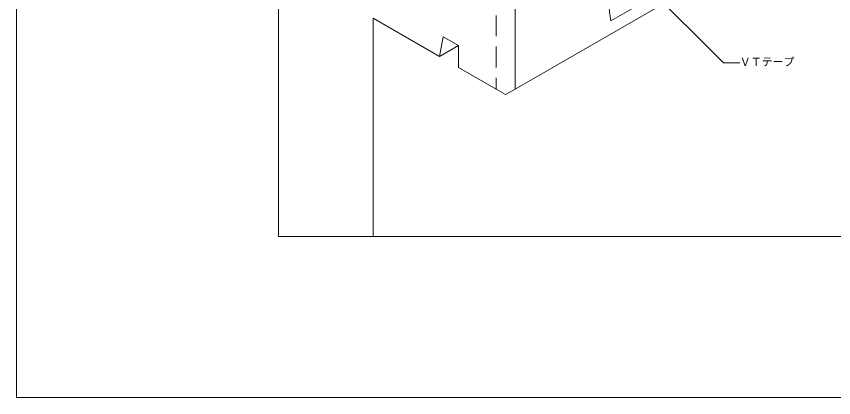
# Model space of a CAD drawing. Units: millimetres, scale not verified. Extents: x -1380 to 1380, y -955 to 955.
# Drawn here: x -1380 to 116, y -955 to -257 of the extents above; entities that cross this region are included whole.
import ezdxf
from ezdxf.enums import TextEntityAlignment as Align

# ---------------------------------------------------------------- set-up
doc = ezdxf.new("R2010")
doc.units = ezdxf.units.MM
doc.header["$LTSCALE"] = 3
doc.linetypes.add('USER1', pattern=[19.05, 12.7, -6.35])
for name, color, linetype, lineweight in [('0-0_0', 7, 'Continuous', 18), ('0-1_WAKU', 7, 'Continuous', 18), ('0-2_KUTAI', 3, 'Continuous', 18), ('0-3_BOUSUI', 1, 'Continuous', 18), ('0-4_MOJI', 7, 'Continuous', 18)]:
    doc.layers.add(name, color=color, linetype=linetype, lineweight=lineweight)
doc.styles.add('ＭＳ ゴシック', font='')
doc.styles.get('ＭＳ ゴシック').set_extended_font_data('MS Gothic')

msp = doc.modelspace()

# ---------------------------------------------------------------- linework, layer by layer
at = {"layer": '0-0_0'}
msp.add_lwpolyline([(-900, -660), (900, -660), (900, 540), (-900, 540)], close=True, dxfattribs=at)
at = {"layer": '0-1_WAKU'}
msp.add_lwpolyline([(-1380, -955), (1380, -955), (1380, 955), (-1380, 955)], close=True, dxfattribs=at)
at = {"layer": '0-2_KUTAI'}
for p, q in [((-466.987, -390), (225.833, 10)), ((-466.987, -390), (-466.987, -30)), ((-726.795, -660), (-726.795, -260)), ((-726.795, -260), (-605.551, -330)), ((-605.551, -330), (-598.623, -294)), ((-605.551, -330), (-570.91, -310)), ((-570.91, -350), (-501.628, -390)), ((-501.628, -390), (-484.308, -400)), ((-484.308, -400), (-466.987, -390))]:
    msp.add_line(p, q, dxfattribs=at)
at = {"layer": '0-2_KUTAI', "linetype": 'USER1'}
msp.add_lwpolyline([(-900, 249.8), (-501.628, -26.2), (-501.628, -390)], dxfattribs=at)
at = {"layer": '0-2_KUTAI'}
msp.add_lwpolyline([(-598.623, -294), (-570.91, -310), (-570.91, -350)], dxfattribs=at)
at = {"layer": '0-3_BOUSUI'}
msp.add_line((-292.05, -265), (-118.845, -165), dxfattribs=at)
msp.add_arc((-61.596, -228.014), 233.403, 172.89578, 189.11784, dxfattribs=at)
at = {"layer": '0-4_MOJI'}
msp.add_lwpolyline([(-227.184, -200.281), (-85.763, -341.702), (-55.763, -341.702)], dxfattribs=at)

# ---------------------------------------------------------------- texts
at = {"layer": '0-4_MOJI', "style": 'ＭＳ ゴシック'}
msp.add_text('ＶＴテープ', height=14.66, dxfattribs=at).set_placement((-55.763, -351.702), align=Align.BOTTOM_LEFT)

doc.saveas('drawing.dxf')
